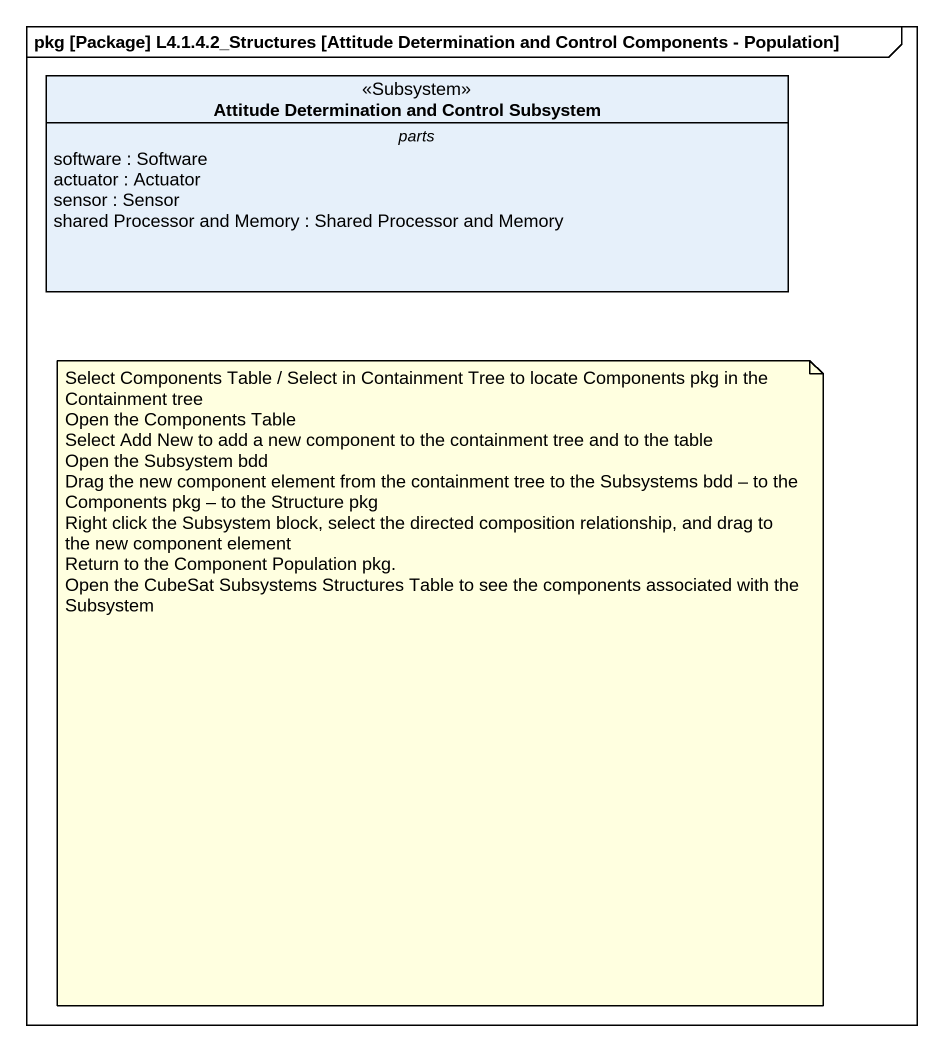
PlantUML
@startuml
mainframe pkg [Package] L4.1.4.2_Structures [Attitude Determination and Control Components - Population]
hide circle
hide empty members
class "Attitude Determination and Control Subsystem" as Attitude_Determination_and <<Subsystem>> {
  -- parts --
  software : Software
  actuator : Actuator
  sensor : Sensor
  shared Processor and Memory : Shared Processor and Memory
}
note as N1
  Select Components Table / Select in Containment Tree to locate Components pkg in the Containment tree
  Open the Components Table
  Select Add New to add a new component to the containment tree and to the table
  Open the Subsystem bdd
  Drag the new component element from the containment tree to the Subsystems bdd – to the Components pkg – to the Structure pkg
  Right click the Subsystem block, select the directed composition relationship, and drag to the new component element
  Return to the Component Population pkg.
  Open the CubeSat Subsystems Structures Table to see the components associated with the Subsystem
end note
@enduml
